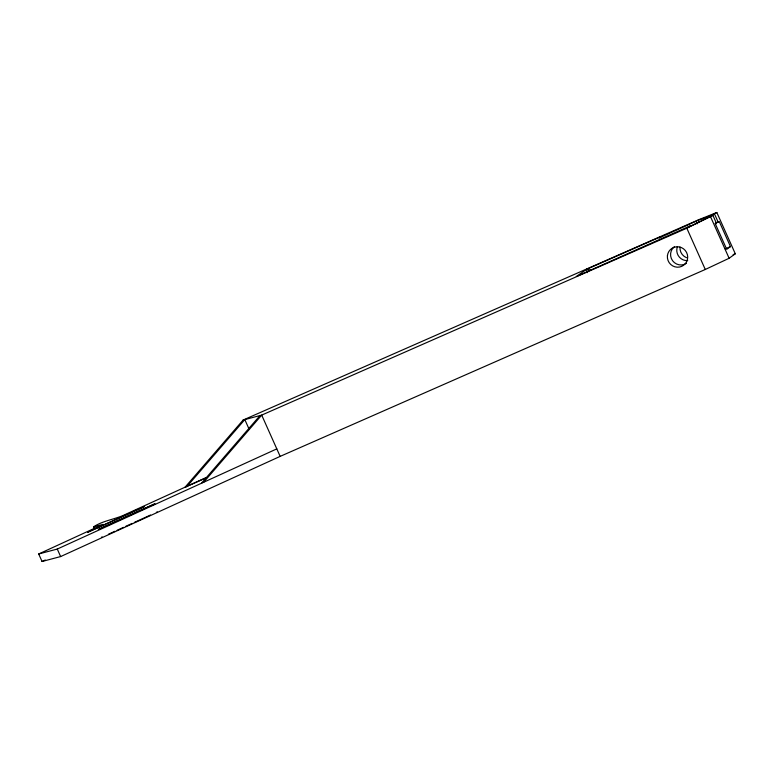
<?xml version="1.0" encoding="UTF-8"?>
<svg xmlns="http://www.w3.org/2000/svg" width="774" height="774" viewBox="0 0 774 774"><rect width="100%" height="100%" fill="white"/><g stroke="black" fill="none" stroke-linecap="round" stroke-linejoin="round"><path stroke-width="1.16" d="M205.807 477.732L126.51 513.917C115.994 519.296 102.981 520.467 93.586 526.842L103.058 524.375L38.7 553.981L42.057 561.489L60.633 556.564L280.159 456.379L705.278 269.478L729.118 258.264L735.3 253.785L716.84 212.511L699.415 219.419L243.123 420.04L185.054 487.194L207.49 477.277M186.737 486.749L244.816 419.585L249.199 429.396M260.006 415.561L201.937 482.724L203.63 482.27L261.699 415.106L686.819 228.204L712.902 215.356L716.511 223.425L715.476 224.179L726.718 249.315L730.472 246.596L719.23 221.461L715.041 223.599M712.902 215.356L687.96 227.401L690.021 225.969L576.32 276.482L586.682 269.275L661.238 236.505L659.187 237.937L698.274 220.222L705.665 217.746L704.572 218.549L716.84 212.511M156.367 512.33L157.306 511.866M38.7 553.981L57.276 549.056L276.802 448.881M42.057 561.489L45.298 560.008M108.418 534.234L114.9 531.283M117.068 530.296L123.55 527.336M125.707 526.349L132.19 523.388M134.347 522.411L150.553 515.01M716.076 222.844L718.175 221.925M725.219 248.918L730.472 246.596M733.123 254.646L735.3 253.785M101.665 537.079L102.178 536.904M243.123 420.04L261.699 415.106L280.159 456.379M591.365 270.213L586.682 269.275L587.127 272.661M714.586 214.146L718.195 222.206M710.658 216.991L729.118 258.264M698.274 220.222L699.251 222.399M696.223 221.654L697.19 223.831M686.819 228.204L705.278 269.478M93.586 526.842L94.544 528.99M57.276 549.056L60.633 556.564M686.557 257.713A10.285 10.11 55.1 0 1 680.017 247.032M686.47 263.286A10.285 10.11 55.1 0 1 672.606 260.761A10.285 10.11 55.1 0 1 674.28 246.742M687.709 260.635A10.285 10.11 55.1 0 1 677.414 246.674M87.772 532.231L144.157 506.68L87.772 532.231M98.414 529.406L154.8 503.864L98.414 529.406M667.411 255.817A10.285 10.11 55.1 0 0 681.73 266.362A10.285 10.11 55.1 0 0 683.452 248.764A10.285 10.11 55.1 0 0 667.411 255.817"/></g></svg>
